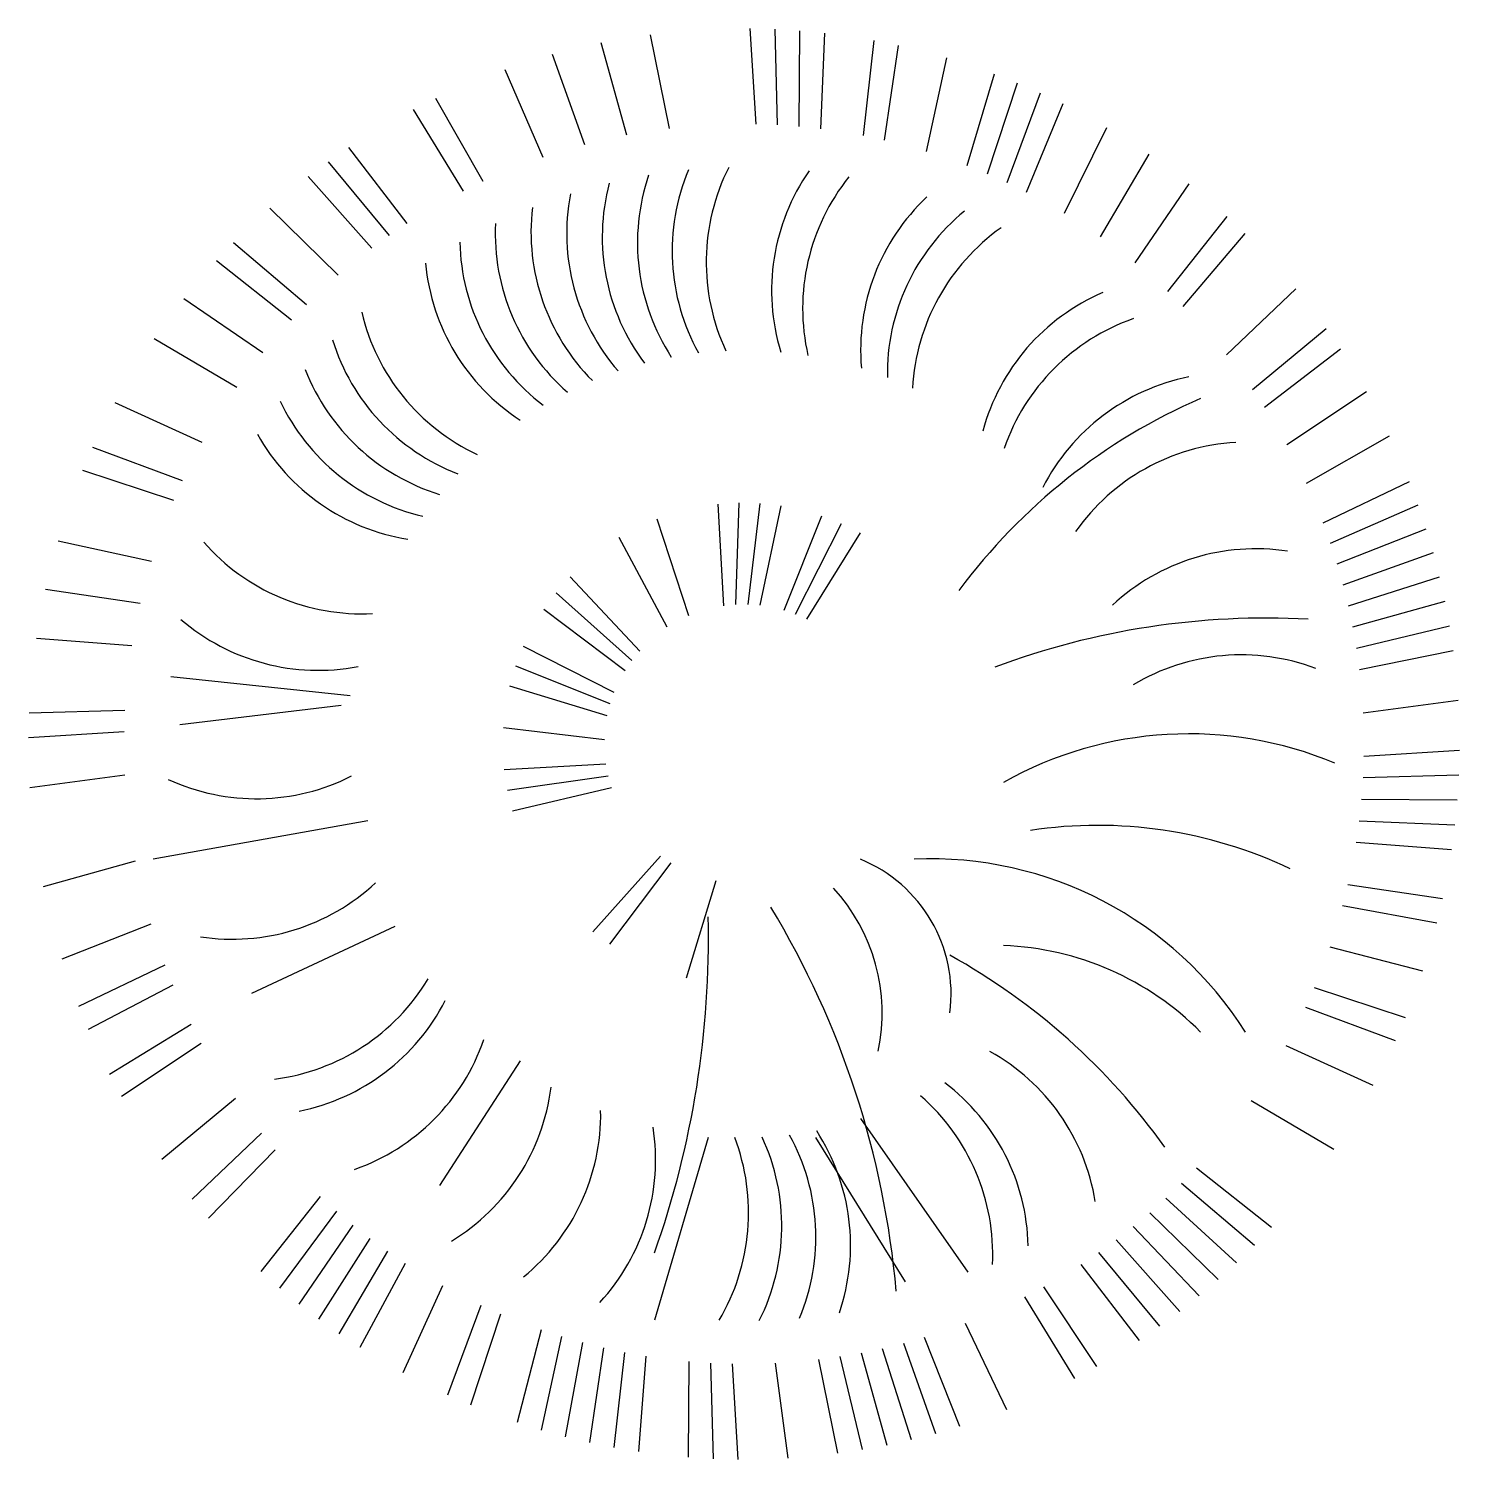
# Model space of a CAD drawing. Extents: x 113.668 to 114.644, y 14.356 to 15.331.
import ezdxf

# ---------------------------------------------------------------- set-up
doc = ezdxf.new("R2010")
doc.units = 0
doc.header["$LTSCALE"] = 100
doc.header["$MEASUREMENT"] = 0
doc.layers.add('P-ARVORE', color=2, linetype='CONTINUOUS')
doc.layers.add('VEG', color=2, linetype='CONTINUOUS')

# ---------------------------------------------------------------- blocks, each defined once
blk = doc.blocks.new('ARV13')
at = {"layer": 'VEG'}
for p, q in [((0.01159, 0.43001), (0.00748, 0.49576)), ((0.02649, 0.42946), (0.02467, 0.49531)), ((0.04135, 0.42839), (0.04183, 0.49427)), ((0.05617, 0.42681), (0.05895, 0.49262)), ((-0.07734, 0.4224), (-0.09503, 0.48585)), ((-0.04789, 0.42701), (-0.06112, 0.49154)), ((0.08559, 0.42209), (0.09296, 0.48755)), ((0.10016, 0.41896), (0.10981, 0.48413)), ((-0.10638, 0.41575), (-0.12846, 0.47782)), ((0.12893, 0.41119), (0.1431, 0.47553)), ((-0.1349, 0.40709), (-0.16125, 0.46747)), ((0.15709, 0.40144), (0.17571, 0.46463)), ((0.1709, 0.39583), (0.19171, 0.45833)), ((-0.17637, 0.39043), (-0.20888, 0.44772)), ((0.1845, 0.38974), (0.20749, 0.45148)), ((0.19788, 0.38318), (0.22301, 0.44408)), ((-0.18977, 0.38393), (-0.22427, 0.44005)), ((0.22392, 0.36869), (0.25323, 0.42768)), ((-0.22852, 0.36165), (-0.26869, 0.41386)), ((-0.24089, 0.35335), (-0.28286, 0.40412)), ((0.24888, 0.35241), (0.28224, 0.40921)), ((-0.25296, 0.34461), (-0.29668, 0.39389)), ((0.27265, 0.33443), (0.30988, 0.38877)), ((-0.27616, 0.3259), (-0.3232, 0.37201)), ((0.2951, 0.31483), (0.33604, 0.36645)), ((-0.29799, 0.30562), (-0.34814, 0.34833)), ((0.3058, 0.30446), (0.34851, 0.35461)), ((-0.30836, 0.29492), (-0.35997, 0.33585)), ((0.33564, 0.27119), (0.38336, 0.31661)), ((-0.32796, 0.27246), (-0.3823, 0.3097)), ((0.35353, 0.24736), (0.4043, 0.28933)), ((-0.34594, 0.2487), (-0.40274, 0.28205)), ((0.36184, 0.23499), (0.41404, 0.27516)), ((-0.36969, 0.21085), (-0.42967, 0.23808)), ((0.37714, 0.20942), (0.43202, 0.24585)), ((-0.38327, 0.18432), (-0.445, 0.2073)), ((0.39061, 0.18284), (0.4479, 0.21536)), ((-0.38936, 0.17072), (-0.45186, 0.19153)), ((0.4022, 0.15539), (0.46162, 0.18383)), ((-0.01062, 0.0983), (-0.01444, 0.16826)), ((-0.00227, 0.09916), (0.00001, 0.16918)), ((0.00612, 0.09928), (0.0145, 0.16884)), ((0.40728, 0.14137), (0.46765, 0.16772)), ((-0.03477, 0.09145), (-0.05657, 0.15804)), ((0.01449, 0.09867), (0.0289, 0.16724)), ((0.0309, 0.09528), (0.057, 0.1603)), ((0.03883, 0.09253), (0.07049, 0.15503)), ((0.04648, 0.08909), (0.08348, 0.1486)), ((0.41185, 0.12719), (0.47311, 0.15142)), ((-0.40472, 0.12875), (-0.46905, 0.14292)), ((-0.04953, 0.0835), (-0.08256, 0.14528)), ((0.41593, 0.11286), (0.478, 0.13493)), ((0.41951, 0.09839), (0.48231, 0.11829)), ((-0.41249, 0.09998), (-0.47765, 0.10963)), ((-0.06852, 0.06708), (-0.11642, 0.11821)), ((-0.07382, 0.06057), (-0.126, 0.10733)), ((0.42258, 0.08381), (0.48604, 0.1015)), ((-0.07853, 0.05363), (-0.13458, 0.09567)), ((0.42514, 0.06913), (0.48917, 0.08459)), ((-0.41823, 0.07074), (-0.48391, 0.07582)), ((-0.08605, 0.03865), (-0.14855, 0.07031)), ((0.42719, 0.05437), (0.49172, 0.06759)), ((-0.26795, 0.0362), (-0.39126, 0.04943)), ((-0.08881, 0.03072), (-0.15383, 0.05682)), ((-0.09086, 0.02259), (-0.15791, 0.04292)), ((-0.27411, 0.02959), (-0.38509, 0.01637)), ((0.42973, 0.02467), (0.49503, 0.03336)), ((-0.42299, 0.02631), (-0.48884, 0.02449)), ((-0.42354, 0.01141), (-0.48928, 0.0073)), ((-0.09281, 0.00594), (-0.16237, 0.01432)), ((0.43019, -0.00512), (0.49594, -0.00101)), ((-0.42307, -0.01838), (-0.48837, -0.02707)), ((-0.09183, -0.0108), (-0.16179, -0.01463)), ((-0.09025, -0.01904), (-0.15961, -0.02895)), ((0.42964, -0.02001), (0.49549, -0.0182)), ((-0.08796, -0.02711), (-0.1562, -0.04303)), ((0.42857, -0.03488), (0.49445, -0.03536)), ((-0.25562, -0.04974), (-0.40359, -0.07619)), ((0.42699, -0.0497), (0.4928, -0.05248)), ((0.42489, -0.06445), (0.49056, -0.06953)), ((-0.41593, -0.07752), (-0.47938, -0.09521)), ((-0.0541, -0.074), (-0.10086, -0.12618)), ((-0.04716, -0.07871), (-0.08919, -0.13476)), ((-0.01612, -0.09104), (-0.03645, -0.15809)), ((0.41914, -0.09369), (0.48431, -0.10334)), ((0.41551, -0.10814), (0.4803, -0.12006)), ((-0.4052, -0.1209), (-0.46646, -0.14513)), ((-0.23712, -0.12247), (-0.33577, -0.16875)), ((0.40674, -0.13663), (0.47054, -0.15303)), ((-0.39555, -0.14909), (-0.45497, -0.17754)), ((-0.38999, -0.16292), (-0.44838, -0.19342)), ((0.39601, -0.16443), (0.45851, -0.18524)), ((0.38992, -0.17803), (0.45166, -0.20101)), ((-0.37745, -0.18995), (-0.43357, -0.22445)), ((-0.37048, -0.20313), (-0.42536, -0.23956)), ((0.37634, -0.20455), (0.43632, -0.23179)), ((-0.15081, -0.21503), (-0.20629, -0.30098)), ((-0.34687, -0.24107), (-0.39764, -0.28304)), ((0.35259, -0.24241), (0.4094, -0.27576)), ((0.08348, -0.2547), (0.15746, -0.36048)), ((-0.32898, -0.2649), (-0.3767, -0.31031)), ((-0.02133, -0.26792), (-0.05833, -0.39354)), ((0.05265, -0.26792), (0.1143, -0.36709)), ((-0.31943, -0.27634), (-0.36553, -0.32339)), ((0.31502, -0.28863), (0.36663, -0.32956)), ((0.30464, -0.29933), (0.35479, -0.34204)), ((-0.28844, -0.30854), (-0.32938, -0.36015)), ((0.2939, -0.30966), (0.34253, -0.35409)), ((-0.27739, -0.31854), (-0.3165, -0.37154)), ((0.28281, -0.31961), (0.32986, -0.36571)), ((-0.26599, -0.32814), (-0.30323, -0.38248)), ((0.27138, -0.32916), (0.31679, -0.37689)), ((-0.25427, -0.33733), (-0.28958, -0.39294)), ((0.25962, -0.33832), (0.30333, -0.38759)), ((-0.24223, -0.34612), (-0.27558, -0.40292)), ((-0.22989, -0.35447), (-0.26124, -0.41241)), ((0.24754, -0.34705), (0.28951, -0.39783)), ((0.23517, -0.35536), (0.27535, -0.40757)), ((-0.20437, -0.36987), (-0.23161, -0.42985)), ((0.2096, -0.37066), (0.24603, -0.42554)), ((-0.17785, -0.38345), (-0.20083, -0.44518)), ((0.19643, -0.37763), (0.23092, -0.43375)), ((-0.16424, -0.38954), (-0.18506, -0.45204)), ((-0.13644, -0.40027), (-0.15285, -0.46407)), ((0.15557, -0.39573), (0.18401, -0.45515)), ((-0.12228, -0.4049), (-0.13645, -0.46924)), ((-0.10796, -0.40904), (-0.11988, -0.47383)), ((-0.09351, -0.41267), (-0.10316, -0.47783)), ((0.09857, -0.41304), (0.11847, -0.47584)), ((0.11304, -0.40946), (0.13511, -0.47153)), ((0.12737, -0.40538), (0.1516, -0.46664)), ((-0.07894, -0.4158), (-0.08631, -0.48126)), ((-0.06427, -0.41841), (-0.06935, -0.48409)), ((-0.0347, -0.4221), (-0.03518, -0.48797)), ((-0.01983, -0.42317), (-0.01802, -0.48902)), ((0.02486, -0.42325), (0.03354, -0.48855)), ((0.05455, -0.42071), (0.06777, -0.48525)), ((0.06931, -0.41867), (0.08478, -0.4827)), ((0.08399, -0.41611), (0.10168, -0.47956)), ((-0.00494, -0.42372), (-0.00083, -0.48946))]:
    blk.add_line(p, q, dxfattribs=at)
for centre, radius, start, end in [((0.07475, 0.34831), 0.14479, 161.24938, 212.94421), ((0.09865, 0.34249), 0.14479, 157.24938, 208.94421), ((0.12209, 0.33501), 0.14479, 153.24938, 204.94421), ((0.16712, 0.31525), 0.14479, 145.24938, 196.94421), ((0.0505, 0.35245), 0.14479, 165.24938, 216.94421), ((0.18849, 0.30307), 0.14479, 141.24938, 192.94421), ((0.02602, 0.35489), 0.14479, 169.24938, 220.94421), ((0.22843, 0.27438), 0.14479, 133.24938, 184.94421), ((0.00143, 0.35562), 0.14479, 173.24938, 224.94421), ((0.24681, 0.25801), 0.14479, 129.24938, 180.94421), ((-0.02316, 0.35462), 0.14479, 177.24938, 228.94421), ((0.26399, 0.24041), 0.14479, 125.24938, 176.94421), ((-0.04761, 0.35192), 0.14479, 181.24938, 232.94421), ((-0.07182, 0.34752), 0.14479, 185.24938, 236.94421), ((0.30762, 0.18103), 0.14479, 113.24938, 164.94421), ((-0.11901, 0.33371), 0.14479, 193.24938, 244.94421), ((0.31929, 0.15937), 0.14479, 109.24938, 160.94421), ((-0.14177, 0.32437), 0.14479, 197.24938, 248.94421), ((-0.16383, 0.31347), 0.14479, 201.24938, 252.94421), ((0.33796, 0.11387), 0.14479, 101.24938, 152.94421), ((-0.18507, 0.30105), 0.14479, 205.24938, 256.94421), ((0.48344, -0.13832), 0.41406, 113.58595, 143.33613), ((-0.20539, 0.28718), 0.14479, 209.24938, 260.94421), ((0.35011, 0.06622), 0.14479, 93.24938, 144.94421), ((-0.25988, 0.23758), 0.14479, 221.24938, 272.94421), ((0.35565, -0.00725), 0.14479, 81.24938, 132.94421), ((-0.28995, 0.19867), 0.14479, 229.24938, 280.94421), ((0.36313, -0.44493), 0.53479, 86.93254, 110.48649), ((0.34579, -0.08028), 0.14479, 69.24938, 120.94421), ((0.3097, -0.24989), 0.26003, 67.25392, 119.38088), ((-0.33248, 0.11026), 0.14479, 245.24938, 296.94421), ((0.24686, -0.36136), 0.30849, 64.55227, 98.62061), ((0.0454, -0.16924), 0.10054, 352.72397, 67.74648), ((0.13195, -0.33232), 0.25638, 32.33226, 92.56752), ((-0.34899, 0.01355), 0.14479, 261.24938, 312.94421), ((-0.02979, -0.18244), 0.12825, 348.31451, 42.36089), ((-0.66698, -0.1313), 0.64583, 340.46476, 1.36989), ((-0.50452, -0.42735), 0.615, 5.00476, 31.14746), ((0.17438, -0.33768), 0.20214, 44.82137, 87.80598), ((-0.0745, -0.53699), 0.45168, 35.5258, 60.90516), ((-0.33821, -0.08397), 0.14479, 277.24938, 328.94421), ((-0.3313, -0.10758), 0.14479, 281.24938, 332.94421), ((-0.31264, -0.15308), 0.14479, 289.24938, 340.94421), ((0.10231, -0.33515), 0.14479, 9.24938, 60.94421), ((-0.27325, -0.21535), 0.14479, 301.24938, 352.94421), ((0.05426, -0.34563), 0.14479, 1.24938, 52.94421), ((0.02981, -0.34833), 0.14479, 357.24938, 48.94421), ((-0.24015, -0.25172), 0.14479, 309.24938, 0.94421), ((-0.20231, -0.28313), 0.14479, 317.24938, 8.94421), ((-0.0681, -0.34202), 0.14479, 341.24938, 32.94421), ((-0.1383, -0.31962), 0.14479, 329.24938, 20.94421), ((-0.11544, -0.32872), 0.14479, 333.24938, 24.94421), ((-0.092, -0.33619), 0.14479, 337.24938, 28.94421)]:
    blk.add_arc(centre, radius, start, end, dxfattribs=at)

msp = doc.modelspace()

# ---------------------------------------------------------------- block references
at = {"layer": 'P-ARVORE', "linetype": 'CONTINUOUS', "xscale": 0.99, "yscale": 0.99, "zscale": 0.99}
msp.add_blockref('ARV13', (114.15277, 14.84014), dxfattribs=at)

doc.saveas('drawing.dxf')
